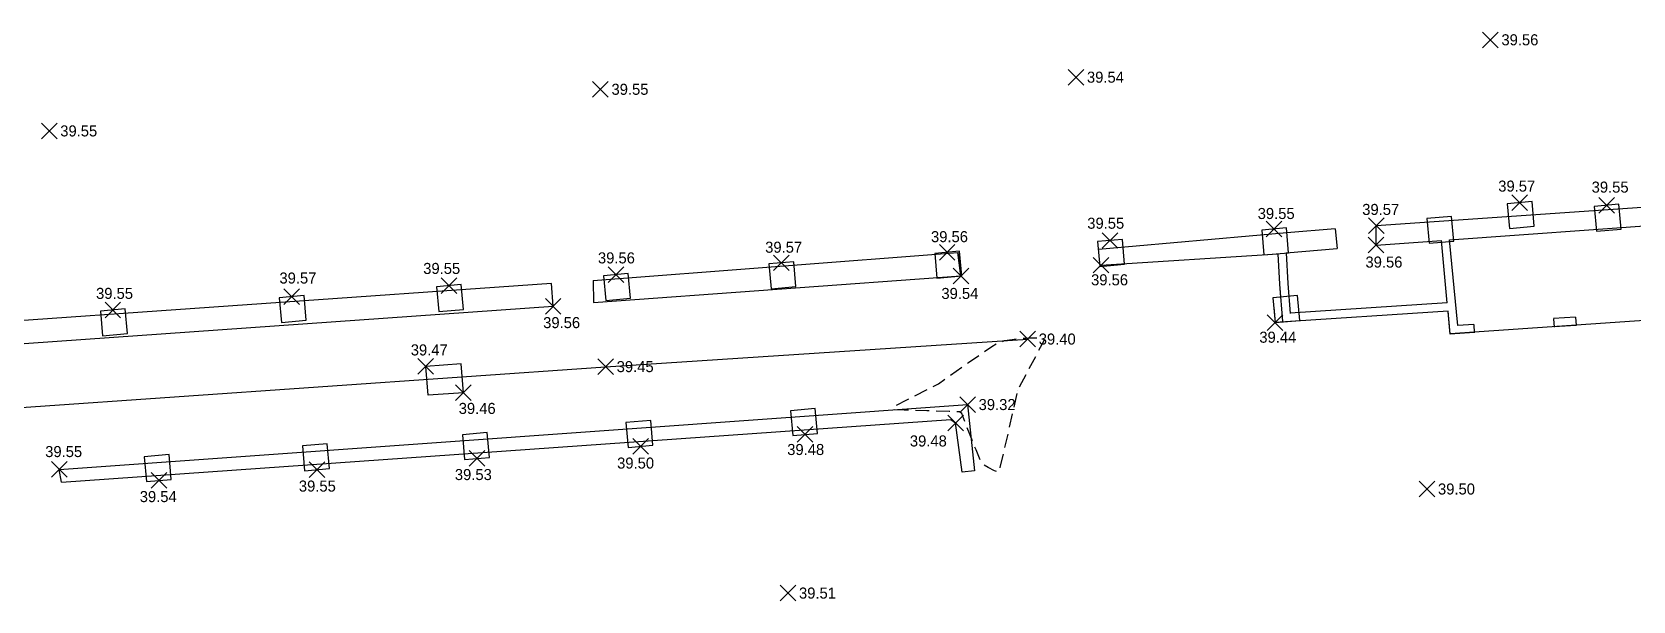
# Model space of a CAD drawing. Header units: metres. Extents: x -84460 to -84291, y -100758 to -100640.
# Drawn here: x -84392.1 to -84363.11, y -100669.21 to -100658.92 of the extents above; entities that cross this region are included whole.
import ezdxf

# ---------------------------------------------------------------- set-up
doc = ezdxf.new("R2010")
doc.units = ezdxf.units.M
doc.header["$MEASUREMENT"] = 0
doc.linetypes.add('DASHED2', pattern=[0.375, 0.25, -0.125])
doc.layers.get('0').update_dxf_attribs({"color": 35})
for name, color, linetype in [('Breaklines', 30, 'Continuous'), ('Caixas indiferenciadas', 124, 'Continuous'), ('Contrucoes', 6, 'Continuous'), ('croqui', 6, 'Continuous'), ('Pilares', 230, 'Continuous'), ('pontos correctos', 35, 'Continuous')]:
    doc.layers.add(name, color=color, linetype=linetype)
doc.layers.add('CONT-MNR', color=35, linetype='DASHED2', lineweight=25)

msp = doc.modelspace()

# ---------------------------------------------------------------- linework, layer by layer
at = {"linetype": 'Continuous'}
for p, q in [((-84365.55119653381, -100658.9172828067, 39.56), (-84365.8339965338, -100659.2000828067, 39.56)), ((-84365.55119653381, -100659.2000828067, 39.56), (-84365.8339965338, -100658.9172828067, 39.56)), ((-84381.66446370454, -100659.8129153, 39.55), (-84381.94726370453, -100660.0957153, 39.55)), ((-84381.66446370454, -100660.0957153, 39.55), (-84381.94726370453, -100659.8129153, 39.55)), ((-84391.64533792537, -100660.5658025544, 39.55), (-84391.92813792535, -100660.8486025544, 39.55)), ((-84391.64533792537, -100660.8486025544, 39.55), (-84391.92813792535, -100660.5658025544, 39.55)), ((-84366.699577921, -100667.0433115157, 39.5), (-84366.98237792098, -100667.3261115157, 39.5)), ((-84366.699577921, -100667.3261115157, 39.5), (-84366.98237792098, -100667.0433115157, 39.5))]:
    msp.add_line(p, q, dxfattribs=at)
at = {"layer": 'Breaklines'}
msp.add_polyline3d([(-84403.83261890238, -100666.512955827, -0.6110000000000042), (-84394.72644461364, -100665.8763092821, -0.6310000000000002), (-84381.71183006633, -100664.9707524451, -0.6640000000000015), (-84374.07017801162, -100664.4723651714, -0.7189999999999941)], dxfattribs=at)
at = {"layer": 'Caixas indiferenciadas'}
for points in [[(-84384.3302406832, -100664.9199307814, -0.652000000000001), (-84384.96867399213, -100664.9657882784, -0.6440000000000055)], [(-84384.28653093641, -100665.442108393, -0.6500000000000057), (-84384.3302406832, -100664.9199307814, -0.652000000000001)], [(-84384.92496424537, -100665.48796589, -0.6420000000000101), (-84384.96867399213, -100664.9657882784, -0.6440000000000055)], [(-84384.28653093641, -100665.442108393, -0.6500000000000057), (-84384.92496424537, -100665.48796589, -0.6420000000000101)]]:
    msp.add_polyline3d(points, dxfattribs=at)
at = {"layer": 'CONT-MNR', "elevation": 39.40000000000004, "flags": 128}
msp.add_lwpolyline([(-84373.79480509179, -100664.4614945925), (-84373.77658228647, -100664.4767069326), (-84373.77496746651, -100664.487309517), (-84373.77773580165, -100664.5025215647), (-84374.25448626392, -100665.3988144473), (-84374.25448626392, -100665.3988144473), (-84374.25448626392, -100665.3988144473), (-84374.25448626392, -100665.3988144473), (-84374.4062111848, -100666.0735094181), (-84374.51386328647, -100666.5447742345), (-84374.57163694843, -100666.78603751), (-84374.59387484344, -100666.8676609046), (-84374.59904203347, -100666.8795475252), (-84374.61274578622, -100666.8788499145), (-84374.66940240625, -100666.8570191757), (-84374.78803350654, -100666.795811628), (-84374.89847996659, -100666.7244301368), (-84375.00595767752, -100666.4761300949), (-84375.17596108693, -100666.0474728328), (-84375.26496227774, -100665.8193773793), (-84375.30756712845, -100665.7883687283), (-84375.49257276917, -100665.7826050428), (-84375.8986656387, -100665.770204151), (-84376.30471884631, -100665.7577273015), (-84376.48960550127, -100665.7517357427), (-84376.49487224239, -100665.6915797744), (-84376.25599558, -100665.5701690752), (-84375.68697948317, -100665.2810744907), (-84375.14286226836, -100664.8976213448), (-84375.14286226836, -100664.8976213448), (-84375.14286226836, -100664.8976213448), (-84374.71650878117, -100664.6056891552), (-84374.63212038612, -100664.5550950027), (-84374.48699678578, -100664.4995500224), (-84374.48699678578, -100664.4995500224), (-84374.48699678578, -100664.4995500224), (-84374.48699678578, -100664.4995500224), (-84374.35031385733, -100664.4771768513), (-84374.20975421717, -100664.4606002969), (-84374.15360426865, -100664.4563740078), (-84374.0998610498, -100664.4524322436), (-84374.03643939426, -100664.4462846393), (-84373.90001322003, -100664.4490444189)], close=True, dxfattribs=at)
at = {"layer": 'Contrucoes'}
for points in [[(-84368.50414715854, -100662.475297936), (-84369.37680895657, -100662.5517007256)], [(-84369.51036361163, -100663.479886135), (-84369.49012908287, -100663.7110020449)]]:
    msp.add_lwpolyline(points, dxfattribs=at)
for points in [[(-84367.76164405068, -100662.769660187, -0.5580000000000069), (-84367.76020500508, -100662.4191991633, -0.5420000000000016), (-84362.06804902073, -100662.0232329401, -0.5700000000000074)], [(-84369.37680895657, -100662.5517007256, -0.5460000000000065), (-84372.7907495751, -100662.8505961139, -0.5630000000000024)], [(-84366.4724401449, -100663.8162091479, -0.06633251394201523), (-84366.5796008661, -100662.6853574311, -0.5607499739399913)], [(-84381.93660109777, -100663.4124180833, -0.554000000000002), (-84381.93294471769, -100663.8096127847, -0.5499999999999972), (-84375.27946609053, -100663.329481388, -0.5700000000000074), (-84375.3375408464, -100662.906936334, -0.5550000000000068)], [(-84381.93660109777, -100663.4124180833, -0.554000000000002), (-84375.3375408464, -100662.906936334, -0.5550000000000068), (-84375.27946609053, -100663.329481388, -0.5700000000000074)], [(-84372.74388912146, -100663.1335874527, -0.5520000000000067), (-84369.54075086402, -100662.9264273606, -0.3790000000000049)], [(-84369.54075086402, -100662.9264273606, -0.3790000000000049), (-84369.51036361163, -100663.479886135, -0.5190000000000055)], [(-84393.74719895385, -100664.1623702698, -0.5379999999999967), (-84393.7021209839, -100664.6543133322, -0.5799999999999983), (-84382.66171917226, -100663.878437158, -0.5559999999999974), (-84382.69102845069, -100663.4634118983, -0.5570000000000022)], [(-84382.69102845069, -100663.4634118983, -0.5570000000000022), (-84393.719034691, -100664.2378503006, -0.549105250663402)], [(-84369.6143324659, -100663.8975456582, -0.465999999999994), (-84369.59134376116, -100664.1715849244, -0.6749999999999972)], [(-84362.29340693369, -100664.0927746311, -0.5999999999999943), (-84366.41828191663, -100664.3776226171, -0.171999999999997), (-84366.45937103068, -100663.9656363495, -0.06300000000000239), (-84369.59134376116, -100664.1715849244, -0.6749999999999972)], [(-84391.5631578336, -100667.0599248224, -0.5679999999999978), (-84391.60439955478, -100666.8296442968, -0.561000000000007), (-84375.15901955191, -100665.6568452683, -0.7950000000000017)], [(-84375.15901955191, -100665.6568452683, -0.7950000000000017), (-84375.0345568429, -100666.8564424672, -0.7939999999999969), (-84375.25605176648, -100666.8814813841, -0.7939999999999969), (-84375.37496499841, -100665.9879412727, -0.6350000000000051)], [(-84391.5631578336, -100667.0599248224, -0.5679999999999978), (-84375.45994363185, -100665.9231058514, -0.6359999999999957), (-84375.37496499841, -100665.9879412727, -0.6350000000000051)]]:
    msp.add_polyline3d(points, dxfattribs=at)
at = {"layer": 'croqui', "extrusion": (0.0007311507034277482, 0.02236028851379783, 0.9997497101356062)}
for p, q in [((-84368.50414715854, -100662.475297936, -0.5459999999999638), (-84368.46584896256, -100662.8328463447, -0.5380311216459717)), ((-84366.42994103713, -100662.6746837635, -0.5610981512611488), (-84362.56147135807, -100662.398786352, -0.5700979838763516)), ((-84369.39127986766, -100662.9132566249, -0.3940386183387403), (-84368.465811753, -100662.8317083898, -0.4871520791393493)), ((-84367.76164405068, -100662.769660187, -0.5579999999999501), (-84366.5796008661, -100662.6853574311, -0.5607499739399913)), ((-84365.99469867353, -100664.2064052241, -0.5947516714941372), (-84365.98402276539, -100664.3559875911, -0.5914139369083529)), ((-84364.54837625299, -100664.1032541993, -0.5981164800030143), (-84364.53770034487, -100664.2528365663, -0.5947787454172158)), ((-84364.14939075768, -100664.0747987441, -0.5990447030399366), (-84364.13871484954, -100664.2243811111, -0.5957069684541381))]:
    msp.add_line(p, q, dxfattribs=at)
at = {"layer": 'croqui', "extrusion": (0.0007311507034293233, 0.0223602885138072, 0.999749710135606), "elevation": -2313.082157928811}
for points in [[(81031.10583661006, 103341.7277424853), (81031.39338725118, 103341.757730392), (81031.59090491204, 103340.2121959659)], [(81031.09027787959, 103341.8769333895), (81031.52359800415, 103341.9221232157), (81031.57575485713, 103341.5140067388)], [(81029.26581545785, 103341.535851476), (81029.66365786915, 103341.577341424)], [(81029.25025672739, 103341.6850423803), (81029.64809913868, 103341.7265323282)]]:
    msp.add_lwpolyline(points, dxfattribs=at)
at = {"layer": 'croqui', "extrusion": (0.0007311507034277482, 0.02236028851379783, 0.9997497101356062)}
for points, elevation in [([(81034.69182576555, 103340.569455477), (81034.643367071, 103341.1183552026), (81034.56660115819, 103341.7959330618)], -2312.917831766999), ([(81034.54286504729, 103340.5510749611), (81034.49411152763, 103341.1033142196), (81034.43270451487, 103341.6453260415)], -2312.917831766999), ([(81031.57575486299, 103341.5140067342), (81034.7020050487, 103341.822641579)], -2312.622894918381), ([(81031.5960749513, 103341.3652836031), (81034.43270451487, 103341.6453260415)], -2312.622894918381)]:
    msp.add_lwpolyline(points, dxfattribs=dict(at, elevation=elevation))
at = {"layer": 'Pilares'}
for points in [[(-84365.34749589053, -100662.4709652577), (-84364.89921072031, -100662.4317172493), (-84364.93845872868, -100661.9834320791), (-84365.3867438989, -100662.0226800875)], [(-84366.80366837881, -100662.738990787), (-84366.35538320859, -100662.6997427786), (-84366.39463121697, -100662.2514576084), (-84366.84291638719, -100662.2907056168)], [(-84363.77414233804, -100662.5209312349), (-84363.32585716782, -100662.4816832265), (-84363.3651051762, -100662.0333980563), (-84363.81339034642, -100662.0726460647)], [(-84369.79378293788, -100662.9485806809), (-84369.34549776766, -100662.9093326725), (-84369.38474577604, -100662.4610475023), (-84369.83303094626, -100662.5002955107)], [(-84375.71263398616, -100663.369413508), (-84375.26434881594, -100663.3301654996), (-84375.30359682432, -100662.8818803294), (-84375.75188199454, -100662.9211283378)], [(-84372.7640609294, -100663.1554300296), (-84372.31577575918, -100663.1161820212), (-84372.35502376757, -100662.667896851), (-84372.80330893779, -100662.7071448594)], [(-84378.71545098309, -100663.5600390123), (-84378.26716581287, -100663.5207910039), (-84378.30641382125, -100663.0725058337), (-84378.75469899147, -100663.1117538421)], [(-84381.71128102439, -100663.7731407808), (-84381.26299585417, -100663.7338927724), (-84381.30224386253, -100663.2856076022), (-84381.75052903275, -100663.3248556106)], [(-84387.58197974743, -100664.170685122), (-84387.1336945772, -100664.1314371136), (-84387.17294258559, -100663.6831519434), (-84387.62122775581, -100663.7223999518)], [(-84384.73432025356, -100663.973567373), (-84384.28603508334, -100663.9343193646), (-84384.32528309172, -100663.4860341944), (-84384.77356826194, -100663.5252822028)], [(-84369.59134376116, -100664.1715849244), (-84369.14305859094, -100664.1323369161), (-84369.18230659932, -100663.6840517458), (-84369.63059176954, -100663.7232997542)], [(-84390.82026944532, -100664.4120413577), (-84390.3719842751, -100664.3727933493), (-84390.41123228348, -100663.9245081791), (-84390.8595174537, -100663.9637561875)], [(-84378.32430938454, -100666.2160458365), (-84377.87602421433, -100666.1767978281), (-84377.9152722227, -100665.7285126579), (-84378.36355739292, -100665.7677606662)], [(-84381.30393874417, -100666.430740688), (-84380.85565357395, -100666.3914926796), (-84380.89490158233, -100665.9432075094), (-84381.34318675255, -100665.9824555178)], [(-84387.16249512963, -100666.8523175829), (-84386.7142099594, -100666.8130695745), (-84386.75345796779, -100666.3647844043), (-84387.20174313801, -100666.4040324127)], [(-84384.2650261724, -100666.6508389441), (-84383.81674100219, -100666.6115909357), (-84383.85598901057, -100666.1633057655), (-84384.30427418079, -100666.2025537739)], [(-84390.0253591159, -100667.0477550311), (-84389.57707394568, -100667.0085070227), (-84389.61632195406, -100666.5602218525), (-84390.06460712428, -100666.5994698609)]]:
    msp.add_lwpolyline(points, close=True, dxfattribs=at)
at = {"layer": 'pontos correctos', "linetype": 'Continuous'}
for p, q in [((-84373.0556, -100659.5936, 39.542), (-84373.3384, -100659.8764, 39.542)), ((-84373.0556, -100659.8764, 39.542), (-84373.3384, -100659.5936, 39.542)), ((-84365.02160000001, -100661.8616, 39.572), (-84365.3044, -100662.1444, 39.572)), ((-84365.02160000001, -100662.1444, 39.572), (-84365.3044, -100661.8616, 39.572)), ((-84363.44760000001, -100661.9116, 39.552), (-84363.7304, -100662.1944, 39.552)), ((-84363.44760000001, -100662.1944, 39.552), (-84363.7304, -100661.9116, 39.552)), ((-84367.6186, -100662.2776, 39.572), (-84367.90139999999, -100662.5604, 39.572)), ((-84367.6186, -100662.5604, 39.572), (-84367.90139999999, -100662.2776, 39.572)), ((-84372.4376, -100662.5466, 39.552), (-84372.72039999999, -100662.8294, 39.552)), ((-84372.4376, -100662.8294, 39.552), (-84372.72039999999, -100662.5466, 39.552)), ((-84369.4676, -100662.3396, 39.552), (-84369.75039999999, -100662.6224, 39.552)), ((-84369.4676, -100662.6224, 39.552), (-84369.75039999999, -100662.3396, 39.552)), ((-84375.38660000001, -100662.7606, 39.562), (-84375.6694, -100663.0434, 39.562)), ((-84375.38660000001, -100663.0434, 39.562), (-84375.6694, -100662.7606, 39.562)), ((-84367.62060000001, -100662.6286, 39.562), (-84367.9034, -100662.9114, 39.562)), ((-84367.62060000001, -100662.9114, 39.562), (-84367.9034, -100662.6286, 39.562)), ((-84381.3846, -100663.1636, 39.562), (-84381.66739999999, -100663.4464, 39.562)), ((-84381.3846, -100663.4464, 39.562), (-84381.66739999999, -100663.1636, 39.562)), ((-84378.38960000001, -100662.9506, 39.572), (-84378.6724, -100663.2334, 39.572)), ((-84378.38960000001, -100663.2334, 39.572), (-84378.6724, -100662.9506, 39.572)), ((-84372.60260000001, -100662.9926, 39.562), (-84372.8854, -100663.2754, 39.562)), ((-84372.60260000001, -100663.2754, 39.562), (-84372.8854, -100662.9926, 39.562)), ((-84384.4076, -100663.3646, 39.552), (-84384.69039999999, -100663.6474, 39.552)), ((-84384.4076, -100663.6474, 39.552), (-84384.69039999999, -100663.3646, 39.552)), ((-84375.1376, -100663.1876, 39.542), (-84375.42039999999, -100663.4704, 39.542)), ((-84375.1376, -100663.4704, 39.542), (-84375.42039999999, -100663.1876, 39.542)), ((-84387.2556, -100663.5616, 39.572), (-84387.53839999999, -100663.8444, 39.572)), ((-84387.2556, -100663.8444, 39.572), (-84387.53839999999, -100663.5616, 39.572)), ((-84382.5206, -100663.7366, 39.562), (-84382.80339999999, -100664.0194, 39.562)), ((-84382.5206, -100664.0194, 39.562), (-84382.80339999999, -100663.7366, 39.562)), ((-84390.4936, -100663.8026, 39.552), (-84390.77639999999, -100664.0854, 39.552)), ((-84390.4936, -100664.0854, 39.552), (-84390.77639999999, -100663.8026, 39.552)), ((-84369.4496, -100664.0306, 39.442), (-84369.7324, -100664.3134, 39.442)), ((-84369.4496, -100664.3134, 39.442), (-84369.7324, -100664.0306, 39.442)), ((-84373.92860000001, -100664.3306, 39.402), (-84374.2114, -100664.6134, 39.402)), ((-84373.92860000001, -100664.6134, 39.402), (-84374.2114, -100664.3306, 39.402)), ((-84384.8276, -100664.8246, 39.472), (-84385.11039999999, -100665.1074, 39.472)), ((-84384.8276, -100665.1074, 39.472), (-84385.11039999999, -100664.8246, 39.472)), ((-84381.5706, -100664.8296, 39.452), (-84381.85339999999, -100665.1124, 39.452)), ((-84381.5706, -100665.1124, 39.452), (-84381.85339999999, -100664.8296, 39.452)), ((-84384.1456, -100665.3006, 39.462), (-84384.42839999999, -100665.5834, 39.462)), ((-84384.1456, -100665.5834, 39.462), (-84384.42839999999, -100665.3006, 39.462)), ((-84375.0176, -100665.5156, 39.322), (-84375.3004, -100665.7984, 39.322)), ((-84375.0176, -100665.7984, 39.322), (-84375.3004, -100665.5156, 39.322)), ((-84377.95860000001, -100666.0546, 39.482), (-84378.2414, -100666.3374, 39.482)), ((-84377.95860000001, -100666.3374, 39.482), (-84378.2414, -100666.0546, 39.482)), ((-84375.2336, -100665.8466, 39.482), (-84375.5164, -100666.1294, 39.482)), ((-84375.2336, -100666.1294, 39.482), (-84375.5164, -100665.8466, 39.482)), ((-84380.93860000001, -100666.2696, 39.502), (-84381.2214, -100666.5524, 39.502)), ((-84380.93860000001, -100666.5524, 39.502), (-84381.2214, -100666.2696, 39.502)), ((-84383.8996, -100666.4896, 39.532), (-84384.18239999999, -100666.7724, 39.532)), ((-84383.8996, -100666.7724, 39.532), (-84384.18239999999, -100666.4896, 39.532)), ((-84391.46260000001, -100666.6886, 39.552), (-84391.7454, -100666.9714, 39.552)), ((-84391.46260000001, -100666.9714, 39.552), (-84391.7454, -100666.6886, 39.552)), ((-84389.65960000001, -100666.8866, 39.542), (-84389.9424, -100667.1694, 39.542)), ((-84389.65960000001, -100667.1694, 39.542), (-84389.9424, -100666.8866, 39.542)), ((-84386.7966, -100666.6916, 39.552), (-84387.07939999999, -100666.9744, 39.552)), ((-84386.7966, -100666.9744, 39.552), (-84387.07939999999, -100666.6916, 39.552)), ((-84378.2696, -100668.9256, 39.512), (-84378.55239999999, -100669.2084, 39.512)), ((-84378.2696, -100669.2084, 39.512), (-84378.55239999999, -100668.9256, 39.512))]:
    msp.add_line(p, q, dxfattribs=at)

# ---------------------------------------------------------------- texts
at = {"color": 35, "char_height": 0.2, "attachment_point": 4}
for s, insert in [('39.56', (-84365.4925965338, -100659.0586828067, 39.56)), ('39.55', (-84381.60586370454, -100659.9543153, 39.55)), ('39.55', (-84391.58673792536, -100660.7072025544, 39.55)), ('39.50', (-84366.640977921, -100667.1847115157, 39.5))]:
    msp.add_mtext(s, dxfattribs=dict(at, insert=insert))
at = {"layer": 'pontos correctos', "color": 35, "char_height": 0.2, "attachment_point": 4}
for s, insert in [('39.54', (-84372.997, -100659.735, 39.542)), ('39.57', (-84365.54989608146, -100661.7050942996, 39.572)), ('39.55', (-84363.85905956675, -100661.7234587594, 39.552)), ('39.55', (-84372.99177240046, -100662.3773814459, 39.552)), ('39.55', (-84369.90563773045, -100662.2009361756, 39.552)), ('39.57', (-84368.01263578213, -100662.1274780441, 39.572)), ('39.56', (-84375.82079550035, -100662.6201779846, 39.562)), ('39.57', (-84378.82337825774, -100662.8109466936, 39.572)), ('39.55', (-84385.01464854274, -100663.1946993376, 39.552)), ('39.56', (-84381.851254045, -100663.0039939691, 39.562)), ('39.56', (-84367.9541412202, -100663.0796910002, 39.562)), ('39.57', (-84387.61804389287, -100663.3681254367, 39.572)), ('39.56', (-84372.92234843996, -100663.4005954306, 39.562)), ('39.55', (-84390.93837393342, -100663.6459551454, 39.552)), ('39.54', (-84375.63251293592, -100663.6470453486, 39.542)), ('39.56', (-84382.84323653659, -100664.1749461531, 39.562)), ('39.44', (-84369.87582305977, -100664.4390426113, 39.442)), ('39.47', (-84385.2402762925, -100664.66882118, 39.472)), ('39.40', (-84373.87000000001, -100664.472, 39.402)), ('39.45', (-84381.512, -100664.971, 39.452)), ('39.46', (-84384.37247751746, -100665.7267203845, 39.462)), ('39.32', (-84374.959, -100665.657, 39.322)), ('39.48', (-84378.42419085046, -100666.4702376661, 39.482)), ('39.48', (-84376.20333978001, -100666.3157680911, 39.482)), ('39.55', (-84391.85950832853, -100666.5075004192, 39.552)), ('39.50', (-84381.50413424248, -100666.7153127713, 39.502)), ('39.53', (-84384.44190147797, -100666.9233607498, 39.532)), ('39.54', (-84390.14740733139, -100667.3223041181, 39.542)), ('39.55', (-84387.26631662676, -100667.1315354091, 39.552)), ('39.51', (-84378.211, -100669.067, 39.512))]:
    msp.add_mtext(s, dxfattribs=dict(at, insert=insert))

doc.saveas('drawing.dxf')
